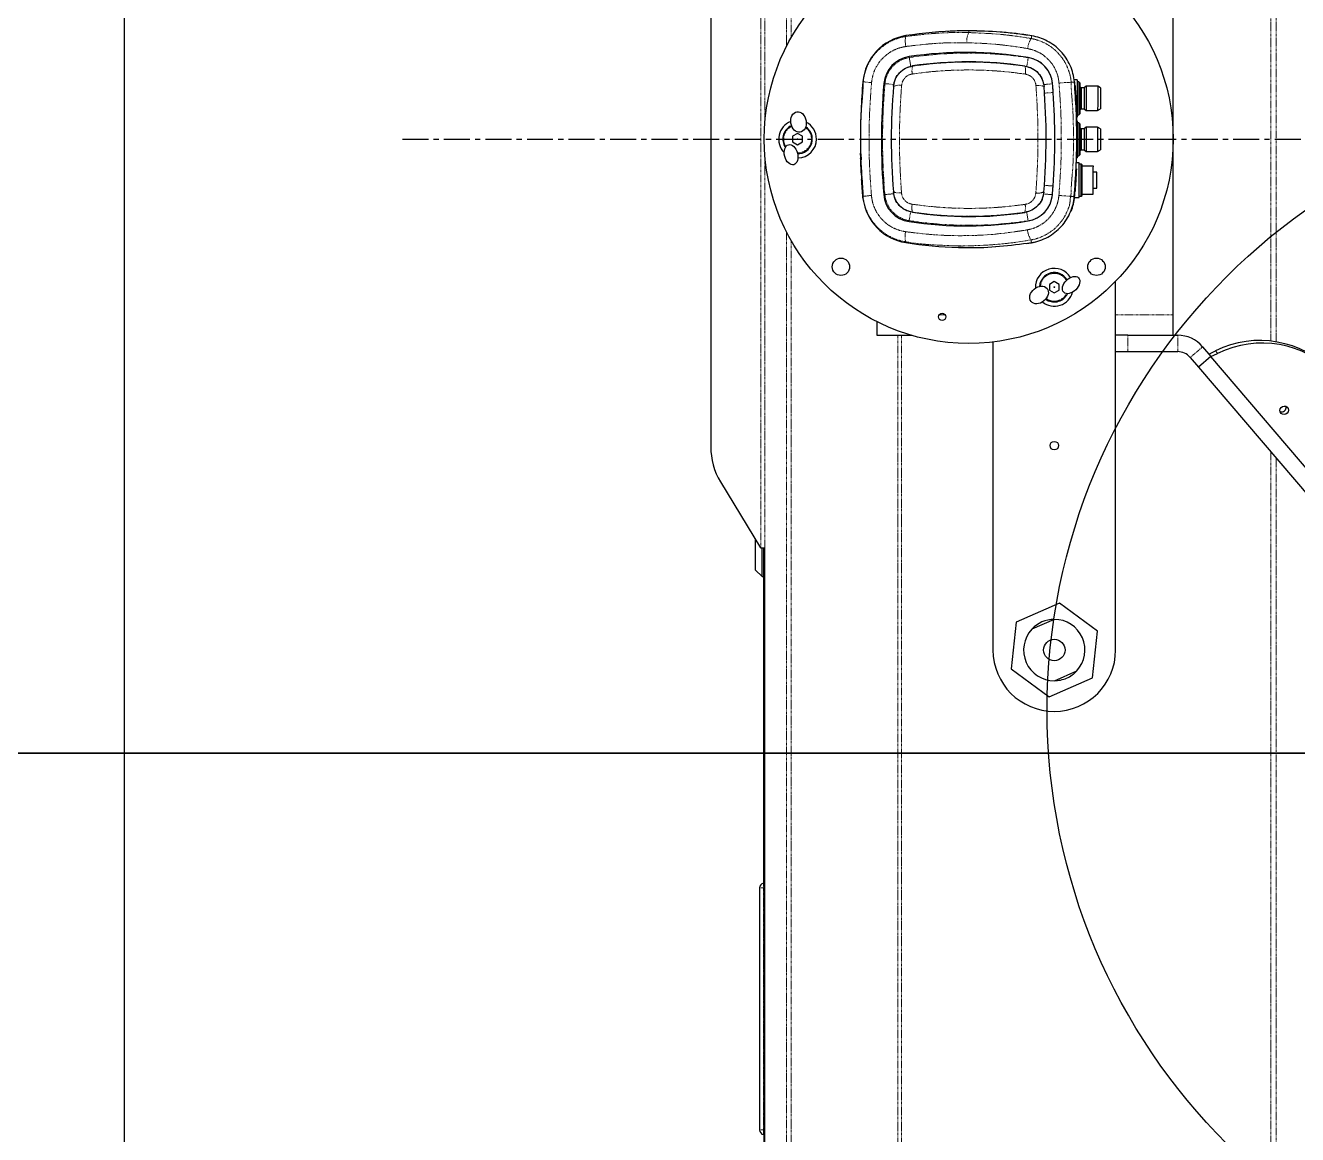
# Model space of a CAD drawing. Header units: millimetres. Extents: x -18594 to 273470, y -238787 to 48452.
# Drawn here: x 140708 to 141331, y -33658 to -33115 of the extents above; entities that cross this region are included whole.
import ezdxf

# ---------------------------------------------------------------- set-up
doc = ezdxf.new("R2010")
doc.units = ezdxf.units.MM
doc.linetypes.add('Xref AGV layout$0$CENTERX2', pattern=[20.32, 12.7, -2.54, 2.54, -2.54])
doc.linetypes.add('Xref AGV layout$0$PHANTOM', pattern=[2.5, 1.25, -0.25, 0.25, -0.25, 0.25, -0.25])
doc.layers.add('AM_BOR', color=4, linetype='Continuous', lineweight=25)
doc.layers.add('Xref AGV layout$0$AM_BOR', color=4, linetype='Continuous', lineweight=25)
for name, color, linetype, true_color in [('Xref AGV layout$0$Ndc8_Activity_HO Lane - CB', 1, 'Continuous', 0xff0000), ('Xref AGV layout$0$Ndc8_InFix_HOP', 1, 'Continuous', 0xff0000), ('Xref AGV layout$0$Ndc8_OutFix_HOP', 5, 'Continuous', 0x0000ff)]:
    doc.layers.add(name, color=color, linetype=linetype, true_color=true_color)

# ---------------------------------------------------------------- blocks, each defined once
blk = doc.blocks.new('Xref AGV layout$0$A$C45C31560')
at = {"layer": 'Xref AGV layout$0$AM_BOR'}
blk.add_lwpolyline([(3900, 0), (5100, 0), (5100, 1200), (3900, 1200)], close=True, dxfattribs=at)
blk = doc.blocks.new('Xref AGV layout$0$A$C343F789C')
at = {"color": 8, "linetype": 'Xref AGV layout$0$PHANTOM', "lineweight": 18}
for p, q in [((3451.83, 1302), (3451.83, 1786.38)), ((3454.32, 1299.08), (3454.32, 1786.38)), ((3635.03, 1241.88), (3635.03, 1786.38)), ((3636.82, 1241.88), (3636.82, 1786.38)), ((3689.05, 1195.4), (3689.05, 1786.38)), ((3691.28, 1191.25), (3691.28, 1786.38)), ((3702.17, 1630.68), (3702.51, 1630.68)), ((3702.51, 1512.28), (3702.51, 1630.68)), ((3702.51, 1630.68), (3704.47, 1630.68)), ((3702.17, 1512.28), (3702.51, 1512.28)), ((3702.51, 1512.28), (3704.47, 1512.28)), ((3701.96, 1345.88), (3701.96, 1152.35)), ((3703.91, 945.88), (3703.91, 1345.88)), ((3481.5, 1249.49), (3480.43, 1250.74)), ((3487.76, 1247.5), (3493.85, 1252.69)), ((3451.83, 1046.68), (3451.83, 1245.09)), ((3454.32, 1047.01), (3454.32, 1244.76)), ((3499.94, 1249.88), (3499.94, 1241.88)), ((3524.4, 1249.88), (3524.4, 1241.88)), ((3530.31, 1231.88), (3502.17, 1231.88)), ((3616.6, 1231.88), (3613.73, 1231.88)), ((3573.14, 1185.85), (3573.13, 1185.94)), ((3631.28, 1185.79), (3631.36, 1186.26)), ((3574.73, 1181.77), (3574.79, 1181.71)), ((3629.63, 1181.65), (3629.69, 1181.71)), ((3561.21, 1173.09), (3561.21, 1173.09)), ((3565.45, 1171.75), (3565.39, 1171.81)), ((3639, 1171.73), (3638.94, 1171.67)), ((3643.19, 1173), (3643.75, 1173.05)), ((3701.96, 1139.42), (3701.96, 945.88)), ((3565.34, 1120.12), (3565.4, 1120.18)), ((3638.88, 1120.1), (3638.94, 1120.04)), ((3561.15, 1118.85), (3561.15, 1118.85)), ((3643.13, 1118.76), (3643.69, 1118.71)), ((3574.71, 1110.2), (3574.65, 1110.14)), ((3629.61, 1110.08), (3629.55, 1110.14)), ((3573.05, 1106.06), (3573.04, 1105.98)), ((3631.19, 1106), (3631.27, 1105.53)), ((3689.05, 762.48), (3689.05, 1096.37)), ((3691.28, 762.35), (3691.28, 1100.51))]:
    blk.add_line(p, q, dxfattribs=at)
at = {"color": 7, "linetype": 'Continuous', "lineweight": 25}
for p, q in [((3702.17, 1786.38), (3702.17, 1345.88)), ((3701.96, 1784.38), (3701.96, 1345.88)), ((3489.76, 1257.49), (3104.73, 1709.27)), ((3098.64, 1704.08), (3483.67, 1252.3)), ((3704.47, 1512.28), (3704.47, 1630.68)), ((3702.47, 1345.88), (3702.47, 1510.01)), ((3562.85, 1418.84), (3541.7, 1409.56)), ((3581.46, 1405.16), (3562.85, 1418.84)), ((3541.7, 1409.56), (3539.16, 1386.61)), ((3560.28, 1410.88), (3549.3, 1406.07)), ((3578.92, 1382.21), (3581.46, 1405.16)), ((3530.31, 1395.88), (3530.31, 1215.43)), ((3590.31, 1245.18), (3590.31, 1395.88)), ((3539.16, 1386.61), (3557.77, 1372.93)), ((3557.77, 1372.93), (3578.92, 1382.21)), ((3560.34, 1380.88), (3571.32, 1385.7)), ((3703.17, 1359.88), (3702.47, 1359.88)), ((3706.47, 1356.88), (3703.17, 1359.88)), ((3703.17, 1359.88), (3703.17, 1347.38)), ((3706.47, 1356.88), (3706.47, 1347.06)), ((3703.91, 1345.88), (3701.96, 1345.88)), ((3703.17, 1347.38), (3703.17, 1345.88)), ((3703.91, 1345.88), (3704.02, 1345.88)), ((3723.6, 1313.63), (3704.02, 1345.88)), ((3706.47, 1347.06), (3706.47, 1341.84)), ((3728.31, 995.34), (3728.31, 1296.42)), ((3483.67, 1252.3), (3489.76, 1257.49)), ((3493.85, 1252.69), (3489.76, 1257.49)), ((3483.67, 1252.3), (3480.43, 1250.74)), ((3484.74, 1251.05), (3481.5, 1249.49)), ((3487.76, 1247.5), (3483.67, 1252.3)), ((3524.4, 1249.88), (3499.94, 1249.88)), ((3530.31, 1249.88), (3524.4, 1249.88)), ((3524.4, 1241.88), (3499.94, 1241.88)), ((3502.17, 1241.88), (3502.17, 1231.88)), ((3524.4, 1241.88), (3530.31, 1241.88)), ((3647.16, 1241.88), (3630.17, 1241.88)), ((3647.16, 1235.19), (3647.16, 1241.88)), ((3502.17, 1231.88), (3502.17, 1059.88)), ((3560.31, 1221.15), (3557.91, 1219.77)), ((3557.91, 1219.77), (3557.91, 1217)), ((3562.71, 1219.77), (3560.31, 1221.15)), ((3562.71, 1217), (3562.71, 1219.77)), ((3564.51, 1224.23), (3563.91, 1224.62)), ((3557.91, 1217), (3560.31, 1215.61)), ((3560.31, 1215.61), (3562.71, 1217)), ((3571.48, 1196.58), (3569.22, 1196.12)), ((3573.88, 1196.94), (3571.48, 1196.58)), ((3541.23, 1169.96), (3539.53, 1169.96)), ((3546.71, 1172.77), (3541.23, 1172.78)), ((3547.25, 1173.89), (3546.71, 1173.52)), ((3548.16, 1173.89), (3547.25, 1173.89)), ((3550.43, 1174.47), (3548.16, 1174.47)), ((3653.92, 1172.02), (3653.88, 1172.52)), ((3654.38, 1165.56), (3654.33, 1166.26)), ((3654.46, 1165.65), (3654.59, 1165.65)), ((3654.59, 1165.75), (3654.57, 1166.15)), ((3539.52, 1162.03), (3541.22, 1162.03)), ((3541.21, 1159.21), (3546.69, 1159.2)), ((3546.69, 1158.46), (3547.23, 1158.08)), ((3547.23, 1158.08), (3548.14, 1158.08)), ((3548.14, 1157.5), (3549.38, 1157.5)), ((3654.57, 1161.75), (3654.55, 1162.25)), ((3654.77, 1162.35), (3654.63, 1162.35)), ((3539.12, 1151.96), (3537.67, 1151.12)), ((3544.76, 1151.95), (3539.12, 1151.96)), ((3545.76, 1151.11), (3544.76, 1151.95)), ((3547.23, 1151.11), (3545.76, 1151.11)), ((3547.83, 1151.81), (3547.23, 1151.11)), ((3548.27, 1154.07), (3547.83, 1153.56)), ((3549.12, 1154.07), (3548.27, 1154.07)), ((3549.3, 1155.09), (3549.12, 1155.09)), ((3654.89, 1153.02), (3654.78, 1155.99)), ((3655.04, 1155.48), (3655.03, 1155.88)), ((3685.88, 1148.65), (3683.48, 1147.27)), ((3683.48, 1147.27), (3683.48, 1144.5)), ((3688.28, 1147.27), (3685.88, 1148.65)), ((3688.28, 1144.5), (3688.28, 1147.27)), ((3537.66, 1140.88), (3539.11, 1140.03)), ((3539.11, 1140.03), (3544.75, 1140.03)), ((3544.75, 1140.03), (3545.75, 1140.87)), ((3545.75, 1140.87), (3547.22, 1140.87)), ((3547.22, 1140.87), (3547.81, 1140.16)), ((3683.48, 1144.5), (3685.88, 1143.11)), ((3685.88, 1143.11), (3688.28, 1144.5)), ((3688.85, 1139.32), (3689.48, 1139.65)), ((3547.81, 1138.42), (3548.25, 1137.9)), ((3548.24, 1134.07), (3547.81, 1133.56)), ((3549.1, 1134.07), (3548.24, 1134.07)), ((3548.25, 1137.9), (3549.11, 1137.9)), ((3549.1, 1136.88), (3549.28, 1136.88)), ((3549.34, 1135.09), (3549.1, 1135.09)), ((3539.1, 1131.96), (3537.65, 1131.12)), ((3544.74, 1131.95), (3539.1, 1131.96)), ((3545.74, 1131.11), (3544.74, 1131.95)), ((3547.21, 1131.11), (3545.74, 1131.11)), ((3547.81, 1131.81), (3547.21, 1131.11)), ((3537.64, 1120.88), (3539.08, 1120.03)), ((3539.08, 1120.03), (3544.72, 1120.03)), ((3544.72, 1120.03), (3545.72, 1120.87)), ((3545.72, 1120.87), (3547.2, 1120.87)), ((3547.2, 1120.87), (3547.79, 1120.16)), ((3547.79, 1118.42), (3548.23, 1117.9)), ((3548.23, 1117.9), (3549.08, 1117.9)), ((3549.08, 1116.88), (3550.44, 1116.88)), ((3602.11, 1092.93), (3607.04, 1093.02))]:
    blk.add_line(p, q, dxfattribs=at)
at = {"color": 5, "linetype": 'Xref AGV layout$0$CENTERX2'}
blk.add_line((3879.17, 1145.93), (0, 1145.93), dxfattribs=at)
at = {"color": 7, "linetype": 'Continuous', "lineweight": 25, "flags": 128}
for points in [[(3447.91, 1276.5), (3447.12, 1276.64), (3446.44, 1277.08), (3445.99, 1277.74), (3445.83, 1278.53), (3445.99, 1279.33), (3446.44, 1280.01), (3447.12, 1280.48), (3447.91, 1280.65), (3448.71, 1280.51), (3449.38, 1280.08), (3449.84, 1279.41), (3449.99, 1278.62), (3449.84, 1277.83), (3449.38, 1277.14), (3448.71, 1276.68), (3447.91, 1276.5)], [(3607.15, 1198.86), (3602.67, 1198.93), (3598.47, 1198.9)], [(3539.53, 1169.96), (3539.53, 1169.78), (3539.52, 1169.27), (3539.52, 1168.47), (3539.52, 1167.44), (3539.52, 1166.29), (3539.52, 1165.11), (3539.52, 1164.01), (3539.52, 1163.09), (3539.52, 1162.42), (3539.52, 1162.08), (3539.52, 1162.03)], [(3541.23, 1172.78), (3541.23, 1172.59), (3541.23, 1172.06), (3541.23, 1171.19), (3541.23, 1170.04), (3541.23, 1168.68), (3541.22, 1167.17), (3541.22, 1165.6), (3541.22, 1164.05), (3541.22, 1162.6), (3541.22, 1161.34), (3541.22, 1160.32), (3541.22, 1159.62), (3541.21, 1159.25), (3541.21, 1159.21)], [(3546.71, 1173.52), (3546.71, 1173.34), (3546.71, 1172.82), (3546.71, 1171.98), (3546.71, 1170.86), (3546.7, 1169.51), (3546.7, 1168), (3546.7, 1166.39), (3546.7, 1164.77), (3546.7, 1163.2), (3546.7, 1161.76), (3546.69, 1160.52), (3546.69, 1159.53), (3546.69, 1158.85), (3546.69, 1158.5), (3546.69, 1158.46)], [(3547.25, 1173.89), (3547.25, 1173.71), (3547.25, 1173.16), (3547.25, 1172.28), (3547.24, 1171.1), (3547.24, 1169.69), (3547.24, 1168.1), (3547.24, 1166.41), (3547.24, 1164.71), (3547.24, 1163.06), (3547.23, 1161.55), (3547.23, 1160.25), (3547.23, 1159.21), (3547.23, 1158.5), (3547.23, 1158.13), (3547.23, 1158.08)], [(3548.16, 1174.47), (3548.16, 1174.29), (3548.16, 1173.74), (3548.16, 1172.85), (3548.16, 1171.66), (3548.16, 1170.23), (3548.15, 1168.61), (3548.15, 1166.87), (3548.15, 1165.1), (3548.15, 1163.36), (3548.15, 1161.74), (3548.15, 1160.31), (3548.14, 1159.12), (3548.14, 1158.23), (3548.14, 1157.68), (3548.14, 1157.5), (3548.14, 1157.5)], [(3537.66, 1140.88), (3537.66, 1141.07), (3537.66, 1141.62), (3537.66, 1142.5), (3537.67, 1143.64), (3537.67, 1144.96), (3537.67, 1146.35), (3537.67, 1147.71), (3537.67, 1148.95), (3537.67, 1149.97), (3537.67, 1150.69), (3537.67, 1151.07), (3537.67, 1151.12)], [(3539.11, 1140.03), (3539.11, 1140.22), (3539.11, 1140.77), (3539.11, 1141.65), (3539.11, 1142.8), (3539.11, 1144.15), (3539.11, 1145.62), (3539.11, 1147.11), (3539.11, 1148.53), (3539.12, 1149.8), (3539.12, 1150.82), (3539.12, 1151.54), (3539.12, 1151.91), (3539.12, 1151.96)], [(3544.75, 1140.03), (3544.75, 1140.21), (3544.75, 1140.76), (3544.75, 1141.64), (3544.75, 1142.79), (3544.75, 1144.15), (3544.75, 1145.61), (3544.75, 1147.11), (3544.76, 1148.53), (3544.76, 1149.79), (3544.76, 1150.81), (3544.76, 1151.53), (3544.76, 1151.91), (3544.76, 1151.95)], [(3545.75, 1140.87), (3545.75, 1141.06), (3545.75, 1141.61), (3545.75, 1142.49), (3545.75, 1143.63), (3545.75, 1144.95), (3545.75, 1146.34), (3545.75, 1147.7), (3545.76, 1148.94), (3545.76, 1149.96), (3545.76, 1150.68), (3545.76, 1151.06), (3545.76, 1151.11)], [(3547.22, 1140.87), (3547.22, 1141.06), (3547.22, 1141.61), (3547.22, 1142.49), (3547.22, 1143.63), (3547.22, 1144.94), (3547.23, 1146.34), (3547.23, 1147.7), (3547.23, 1148.94), (3547.23, 1149.96), (3547.23, 1150.68), (3547.23, 1151.06), (3547.23, 1151.11)], [(3547.81, 1138.42), (3547.81, 1138.59), (3547.81, 1139.12), (3547.81, 1139.96), (3547.82, 1141.09), (3547.82, 1142.44), (3547.82, 1143.96), (3547.82, 1145.58), (3547.82, 1147.21), (3547.82, 1148.79), (3547.83, 1150.23), (3547.83, 1151.48), (3547.83, 1152.47), (3547.83, 1153.16), (3547.83, 1153.51), (3547.83, 1153.56)], [(3548.25, 1137.9), (3548.25, 1138.08), (3548.25, 1138.6), (3548.25, 1139.44), (3548.25, 1140.58), (3548.25, 1141.94), (3548.25, 1143.49), (3548.26, 1145.14), (3548.26, 1146.83), (3548.26, 1148.48), (3548.26, 1150.03), (3548.26, 1151.4), (3548.26, 1152.53), (3548.26, 1153.37), (3548.27, 1153.89), (3548.27, 1154.07)], [(3549.1, 1136.88), (3549.1, 1137.07), (3549.11, 1137.62), (3549.11, 1138.51), (3549.11, 1139.71), (3549.11, 1141.17), (3549.11, 1142.82), (3549.11, 1144.61), (3549.11, 1146.45), (3549.12, 1148.27), (3549.12, 1149.99), (3549.12, 1151.56), (3549.12, 1152.89), (3549.12, 1153.94), (3549.12, 1154.67), (3549.12, 1155.04), (3549.12, 1155.09)], [(3547.79, 1118.42), (3547.79, 1118.59), (3547.79, 1119.12), (3547.79, 1119.96), (3547.79, 1121.09), (3547.8, 1122.44), (3547.8, 1123.96), (3547.8, 1125.58), (3547.8, 1127.21), (3547.8, 1128.79), (3547.8, 1130.23), (3547.81, 1131.48), (3547.81, 1132.47), (3547.81, 1133.16), (3547.81, 1133.51), (3547.81, 1133.56)], [(3548.23, 1117.9), (3548.23, 1118.08), (3548.23, 1118.6), (3548.23, 1119.44), (3548.23, 1120.58), (3548.23, 1121.94), (3548.23, 1123.49), (3548.23, 1125.14), (3548.24, 1126.83), (3548.24, 1128.48), (3548.24, 1130.03), (3548.24, 1131.4), (3548.24, 1132.53), (3548.24, 1133.37), (3548.24, 1133.89), (3548.24, 1134.07)], [(3549.08, 1116.88), (3549.08, 1117.07), (3549.08, 1117.62), (3549.08, 1118.51), (3549.09, 1119.71), (3549.09, 1121.17), (3549.09, 1122.82), (3549.09, 1124.61), (3549.09, 1126.45), (3549.1, 1128.27), (3549.1, 1129.99), (3549.1, 1131.56), (3549.1, 1132.89), (3549.1, 1133.94), (3549.1, 1134.67), (3549.1, 1135.04), (3549.1, 1135.09)], [(3537.64, 1120.88), (3537.64, 1121.07), (3537.64, 1121.62), (3537.64, 1122.5), (3537.64, 1123.64), (3537.65, 1124.96), (3537.65, 1126.35), (3537.65, 1127.71), (3537.65, 1128.95), (3537.65, 1129.97), (3537.65, 1130.69), (3537.65, 1131.07), (3537.65, 1131.12)], [(3539.08, 1120.03), (3539.08, 1120.22), (3539.08, 1120.77), (3539.09, 1121.65), (3539.09, 1122.8), (3539.09, 1124.15), (3539.09, 1125.62), (3539.09, 1127.11), (3539.09, 1128.53), (3539.09, 1129.8), (3539.1, 1130.82), (3539.1, 1131.54), (3539.1, 1131.91), (3539.1, 1131.96)], [(3544.72, 1120.03), (3544.72, 1120.21), (3544.73, 1120.76), (3544.73, 1121.64), (3544.73, 1122.79), (3544.73, 1124.15), (3544.73, 1125.61), (3544.73, 1127.11), (3544.73, 1128.53), (3544.74, 1129.79), (3544.74, 1130.81), (3544.74, 1131.53), (3544.74, 1131.91), (3544.74, 1131.95)], [(3545.72, 1120.87), (3545.73, 1121.06), (3545.73, 1121.61), (3545.73, 1122.49), (3545.73, 1123.63), (3545.73, 1124.95), (3545.73, 1126.34), (3545.73, 1127.7), (3545.73, 1128.94), (3545.73, 1129.96), (3545.74, 1130.68), (3545.74, 1131.06), (3545.74, 1131.11)], [(3547.2, 1120.87), (3547.2, 1121.06), (3547.2, 1121.61), (3547.2, 1122.49), (3547.2, 1123.63), (3547.2, 1124.94), (3547.2, 1126.34), (3547.2, 1127.7), (3547.21, 1128.94), (3547.21, 1129.96), (3547.21, 1130.68), (3547.21, 1131.06), (3547.21, 1131.11)]]:
    blk.add_lwpolyline(points, dxfattribs=at)
at = {"color": 8, "linetype": 'Xref AGV layout$0$PHANTOM', "lineweight": 18, "flags": 128}
for points in [[(3632.9, 1196.13), (3633.05, 1195.97), (3633.17, 1195.64), (3633.26, 1195.16), (3633.3, 1194.54), (3633.31, 1193.81), (3633.27, 1192.99), (3633.19, 1192.11), (3633.08, 1191.2)], [(3573.14, 1185.85), (3573.16, 1185.73), (3573.21, 1185.43), (3573.28, 1184.96), (3573.37, 1184.35), (3573.49, 1183.61), (3573.62, 1182.77), (3573.76, 1181.86), (3573.82, 1181.49)], [(3631.28, 1185.79), (3631.26, 1185.67), (3631.22, 1185.37), (3631.14, 1184.9), (3631.05, 1184.28), (3630.93, 1183.54), (3630.8, 1182.7), (3630.66, 1181.8), (3630.6, 1181.42)], [(3561.21, 1173.09), (3561.33, 1173.08), (3561.64, 1173.06), (3562.11, 1173.02), (3562.73, 1172.96), (3563.47, 1172.9), (3564.32, 1172.82), (3565.24, 1172.75), (3565.62, 1172.71)], [(3638.79, 1172.63), (3639.16, 1172.66), (3640.07, 1172.74), (3640.92, 1172.81), (3641.67, 1172.88), (3642.29, 1172.93), (3642.76, 1172.97), (3643.06, 1172.99), (3643.19, 1173)], [(3560.87, 1168.84), (3561, 1168.83), (3561.3, 1168.81), (3561.77, 1168.78), (3562.39, 1168.73), (3563.14, 1168.68), (3563.99, 1168.62), (3564.9, 1168.55), (3565.14, 1168.53)], [(3560.82, 1123.1), (3560.95, 1123.11), (3561.25, 1123.13), (3561.72, 1123.16), (3562.34, 1123.21), (3563.09, 1123.26), (3563.94, 1123.32), (3564.85, 1123.38), (3565.09, 1123.4)], [(3565.55, 1119.22), (3565.18, 1119.19), (3564.26, 1119.11), (3563.42, 1119.04), (3562.67, 1118.98), (3562.05, 1118.92), (3561.58, 1118.88), (3561.27, 1118.86), (3561.15, 1118.85)], [(3638.73, 1119.14), (3639.1, 1119.11), (3640.01, 1119.03), (3640.86, 1118.95), (3641.61, 1118.89), (3642.23, 1118.84), (3642.7, 1118.8), (3643, 1118.77), (3643.13, 1118.76)], [(3573.74, 1110.43), (3573.68, 1110.06), (3573.54, 1109.15), (3573.41, 1108.31), (3573.29, 1107.57), (3573.19, 1106.95), (3573.12, 1106.49), (3573.07, 1106.19), (3573.05, 1106.06)], [(3630.52, 1110.36), (3630.58, 1109.99), (3630.72, 1109.09), (3630.85, 1108.25), (3630.96, 1107.5), (3631.06, 1106.89), (3631.13, 1106.42), (3631.18, 1106.12), (3631.19, 1106)], [(3632.98, 1100.59), (3633.09, 1099.67), (3633.17, 1098.79), (3633.2, 1097.97), (3633.19, 1097.24), (3633.15, 1096.63), (3633.06, 1096.15), (3632.94, 1095.82), (3632.79, 1095.66)]]:
    blk.add_lwpolyline(points, dxfattribs=at)
at = {"color": 7, "linetype": 'Continuous', "lineweight": 25}
for centre, radius in [((3560.31, 1395.88), 5.25), ((3560.31, 1295.88), 2.1), ((3602.17, 1145.88), 100), ((3615.17, 1232.88), 1.75), ((3560.31, 1218.38), 0.2), ((3539.67, 1208.38), 4.25), ((3664.67, 1208.38), 4.25), ((3685.88, 1145.88), 0.2)]:
    blk.add_circle(centre, radius, dxfattribs=at)
for centre, radius, start, end in [((3702.47, 1632.66), 0.3, 81.37307, 180), ((3702.17, 1630.68), 2.3, 0, 81.37307), ((3702.17, 1512.28), 2.3, 278.62693, 0), ((3702.47, 1510.31), 0.3, 180, 278.62693), ((3560.31, 1395.88), 30, 0, 180), ((3560.31, 1395.88), 15, 113.68476, 137.24123), ((3560.31, 1395.88), 15, 90.1283, 113.68476), ((3560.31, 1395.88), 15, 317.24123, 90.1283), ((3560.31, 1395.88), 15, 137.24123, 270.1283), ((3560.31, 1395.88), 15, 270.1283, 317.24123), ((3695.07, 1296.58), 33.24, 359.72812, 30.85977), ((3449.02, 1277.28), 2.11, 64.96163, 195.91631), ((3458.72, 1294.84), 49.15, 223.76933, 296.21906), ((3459.78, 1293.58), 49.15, 223.76933, 296.21906), ((3499.94, 1257.88), 8, 220.43924, 270), ((3499.94, 1257.88), 16, 220.43924, 270), ((3560.31, 1218.38), 9.25, 51.23, 165.02411), ((3560.31, 1218.38), 7.2, 60, 154.07072), ((3560.31, 1218.38), 9.25, 211.13294, 2.63595), ((3560.31, 1218.38), 7.2, 210.28676, 356.53796), ((3602.01, 998.93), 200, 81.0963, 88.52746), ((3629.09, 1171.82), 25, 7.39628, 81.08926), ((3602.01, 998.93), 184.87, 81.388, 98.48662), ((3575.3, 1171.88), 25, 158.06407, 175.06376), ((3879.17, 1145.62), 330, 175.06211, 175.48293), ((3879.17, 1145.62), 314.87, 175.22928, 184.64534), ((3325.17, 1146.23), 314.87, 355.22928, 4.64534), ((3769.16, 1177.16), 115.34, 182.25482, 185.70331), ((3325.17, 1146.23), 329.86, 2.19527, 3.98218), ((3325.17, 1146.23), 329.96, 2.79974, 3.3749), ((3325.17, 1146.23), 330, 1.6752, 2.71562), ((3325.17, 1146.23), 330, 359.93731, 1.17542), ((3685.88, 1145.88), 9.25, 91.13294, 180), ((3685.88, 1145.88), 7.2, 90, 236.53796), ((3685.88, 1145.88), 9.25, 291.23, 45.02411), ((3325.17, 1146.23), 330, 355.06201, 359.93731), ((3685.88, 1145.88), 9.25, 180, 242.63595), ((3685.88, 1145.88), 7.2, 300, 34.07072), ((3879.17, 1145.62), 330, 181.05474, 182.29428), ((3879.17, 1145.62), 330, 184.54413, 184.81255), ((3629.04, 1119.98), 25, 278.77919, 355.06186), ((3602.33, 1292.93), 184.87, 261.388, 278.48662), ((3602.33, 1292.93), 200, 261.09622, 269.93715), ((3602.33, 1292.93), 200, 271.35071, 278.77839), ((3602.33, 1292.93), 200, 269.93715, 271.35071)]:
    blk.add_arc(centre, radius, start, end, dxfattribs=at)
at = {"color": 8, "linetype": 'Xref AGV layout$0$PHANTOM', "lineweight": 18}
for centre, radius, start, end in [((3560.31, 1218.38), 6.8, 54.4717, 152.61328), ((3560.31, 1218.38), 6.8, 209.50017, 240), ((3560.31, 1218.38), 6.8, 240, 355.75987), ((3563.93, 1189.74), 9.49, 3.32074, 35.11872), ((3575.3, 1171.88), 14.14, 98.7784, 175.06209), ((3602.01, 998.93), 189.14, 81.09621, 98.7784), ((3629.09, 1171.82), 14.14, 4.81253, 81.09621), ((3581.14, 1179.47), 6.73, 160.54184, 194.06239), ((3623.27, 1179.42), 6.73, 345.81267, 19.33219), ((3546.22, 1051.37), 122.65, 84.4667, 87.22903), ((3879.17, 1145.62), 319.14, 175.06209, 175.82757), ((3568.14, 1165.74), 6.58, 79.47847, 114.06873), ((3636.24, 1165.67), 6.58, 65.80669, 100.39549), ((3325.17, 1146.23), 319.14, 355.06209, 4.81253), ((3645.21, 1236.51), 63.2, 274.12705, 277.79503), ((3685.88, 1145.88), 6.8, 120, 235.75987), ((3685.88, 1145.88), 6.8, 89.50017, 120), ((3685.88, 1145.88), 6.8, 294.4717, 32.61328), ((3879.17, 1145.62), 319.14, 184.04705, 184.81253), ((3568.09, 1126.18), 6.58, 245.80636, 280.3957), ((3636.2, 1126.11), 6.58, 259.47846, 294.06863), ((3546.43, 1240.6), 122.65, 272.64564, 275.40789), ((3575.24, 1120.04), 14.14, 184.81253, 261.09621), ((3581.06, 1112.43), 6.73, 165.81218, 199.33268), ((3623.2, 1112.38), 6.73, 340.54167, 14.06344), ((3629.04, 1119.98), 14.14, 278.7784, 355.06209), ((3645.02, 1055.25), 63.19, 82.07936, 85.74787), ((3563.84, 1102.2), 9.49, 324.75566, 356.55445), ((3602.33, 1292.93), 189.14, 261.09621, 278.7784), ((3594.44, 1097.81), 8.68, 332.1064, 6.08634)]:
    blk.add_arc(centre, radius, start, end, dxfattribs=at)
at = {"color": 7, "linetype": 'Continuous', "lineweight": 25}
for centre, major_axis, ratio in [((3567.76, 1222.16), (-3.9, -3.18), 0.748748), ((3552.1, 1217.3), (-3.6, -3.55), 0.637246), ((3689.05, 1153.53), (-1.28, 4.89), 0.637246), ((3685.43, 1137.54), (-0.8, 4.97), 0.748748)]:
    blk.add_ellipse(centre, major_axis=major_axis, ratio=ratio, dxfattribs=at)
for centre, major_axis, start_param, end_param in [((3603.29, 998.93), (189.43, -0.21), 1.423201, 1.731806), ((3575.4, 1171.88), (14.24, -0.02), 1.731806, 3.057079), ((3629.19, 1171.82), (14.61, -0.02), 0.085667, 1.423201), ((3881.35, 1145.62), (321.32, -0.35), 3.057079, 3.070349), ((3327.32, 1146.23), (317.56, -0.35), 6.197518, 6.368853), ((3881.35, 1145.62), (321.32, -0.35), 3.070349, 3.212836), ((3881.35, 1145.62), (321.32, -0.35), 3.212836, 3.226106), ((3575.34, 1120.03), (14.24, -0.02), 3.226106, 4.551379), ((3629.14, 1119.98), (14.61, -0.02), 4.859984, 6.197518), ((3603.61, 1292.92), (189.43, -0.21), 4.551379, 4.859984)]:
    blk.add_ellipse(centre, major_axis=major_axis, ratio=0.999977, start_param=start_param, end_param=end_param, dxfattribs=at)
at = {"color": 8, "linetype": 'Xref AGV layout$0$PHANTOM', "lineweight": 18}
for points, knots in [([(3702.51, 1630.68), (3702.51, 1630.98), (3702.51, 1631.58), (3702.51, 1632.33), (3702.51, 1632.85), (3702.51, 1632.92), (3702.51, 1632.96)], [0, 0, 0, 0, 0.250002, 0.500003, 0.750009, 1, 1, 1, 1]), ([(3702.51, 1510.01), (3702.51, 1510.04), (3702.51, 1510.11), (3702.51, 1510.64), (3702.51, 1511.39), (3702.51, 1511.98), (3702.51, 1512.28)], [0, 0, 0, 0, 0.2499897, 0.4999901, 0.7499906, 1, 1, 1, 1]), ([(3552.15, 1173.88), (3552.15, 1173.88), (3552.66, 1174.9), (3552.42, 1177.33), (3553.74, 1180.73), (3555.38, 1184.2), (3557.79, 1187.49), (3560.71, 1190.31), (3564.07, 1192.62), (3567.78, 1194.26), (3570.35, 1195.03), (3571.7, 1195.2), (3571.7, 1195.2)], [0, 0, 0, 0, 0.000002, 0.109366, 0.218732, 0.348352, 0.477978, 0.608715, 0.73946, 0.869726, 0.999998, 1, 1, 1, 1]), ([(3571.7, 1195.2), (3571.64, 1195.57), (3571.54, 1196.22), (3571.51, 1196.44), (3571.49, 1196.53)], [0, 0, 0, 0, 0.560514, 1, 1, 1, 1]), ([(3571.7, 1195.2), (3571.7, 1195.2), (3576.9, 1196.17), (3587.08, 1197.45), (3602.53, 1198.35), (3617.85, 1197.81), (3627.84, 1197.08), (3632.9, 1196.13), (3632.9, 1196.13)], [0, 0, 0, 0, 0.000001, 0.253871, 0.506154, 0.753077, 0.999999, 1, 1, 1, 1]), ([(3632.9, 1196.13), (3632.93, 1196.29), (3632.96, 1196.51), (3632.96, 1196.49), (3632.96, 1196.49)], [0, 0, 0, 0, 0.713159, 1, 1, 1, 1]), ([(3632.9, 1196.13), (3632.9, 1196.13), (3634.31, 1195.95), (3637.03, 1195.26), (3640.89, 1193.64), (3644.36, 1191.38), (3647.39, 1188.63), (3649.91, 1185.41), (3651.89, 1181.82), (3653.16, 1177.95), (3653.79, 1175.26), (3653.79, 1173.9), (3653.79, 1173.9)], [0, 0, 0, 0, 0.000002, 0.128824, 0.257642, 0.381998, 0.506348, 0.62966, 0.752966, 0.876484, 0.999998, 1, 1, 1, 1]), ([(3573.41, 1190.29), (3572.38, 1190.05), (3570.31, 1189.58), (3567.41, 1188.22), (3564.76, 1186.41), (3562.46, 1184.17), (3560.59, 1181.58), (3559.25, 1178.86), (3558.39, 1176.12), (3558.16, 1174.34), (3558.05, 1173.45)], [0, 0, 0, 0, 0.130826, 0.261646, 0.392539, 0.523424, 0.652789, 0.782145, 0.891074, 1, 1, 1, 1]), ([(3633.08, 1191.2), (3628.2, 1191.8), (3618.4, 1192.99), (3603.49, 1193.3), (3588.43, 1192.58), (3578.43, 1191.05), (3573.41, 1190.29)], [0, 0, 0, 0, 0.246186, 0.493847, 0.746129, 1, 1, 1, 1]), ([(3649.76, 1173.48), (3649.62, 1174.56), (3649.33, 1176.72), (3648.23, 1179.8), (3646.66, 1182.67), (3644.65, 1185.23), (3642.23, 1187.43), (3639.45, 1189.21), (3636.38, 1190.55), (3634.18, 1190.98), (3633.08, 1191.2)], [0, 0, 0, 0, 0.123263, 0.24653, 0.36974, 0.492958, 0.617409, 0.741867, 0.870931, 1, 1, 1, 1]), ([(3574.79, 1181.71), (3578.34, 1182.16), (3585.44, 1183.06), (3596.35, 1183.67), (3607.39, 1183.68), (3618.57, 1183.08), (3625.92, 1182.13), (3629.63, 1181.65)], [0, 0, 0, 0, 0.196069, 0.392136, 0.593752, 0.795369, 1, 1, 1, 1]), ([(3565.45, 1171.75), (3565.66, 1172.94), (3566.09, 1175.32), (3568.14, 1178.39), (3570.57, 1180.3), (3572.86, 1181.33), (3574.15, 1181.58), (3574.79, 1181.71)], [0, 0, 0, 0, 0.2445273, 0.4909657, 0.7325686, 0.86628, 1, 1, 1, 1]), ([(3574.6, 1177.83), (3573.88, 1177.65), (3572.51, 1177.31), (3570.85, 1175.96), (3569.69, 1174.23), (3569.45, 1172.88), (3569.34, 1172.21)], [0, 0, 0, 0, 0.267361, 0.508345, 0.754293, 1, 1, 1, 1]), ([(3629.8, 1177.77), (3626.07, 1178.25), (3618.77, 1179.19), (3607.73, 1179.8), (3596.72, 1179.82), (3585.63, 1179.23), (3578.28, 1178.3), (3574.6, 1177.83)], [0, 0, 0, 0, 0.204674, 0.400646, 0.596617, 0.798307, 1, 1, 1, 1]), ([(3629.63, 1181.65), (3630.8, 1181.36), (3633.14, 1180.79), (3636.06, 1178.54), (3638.11, 1175.57), (3638.81, 1173.12), (3638.93, 1171.81), (3638.94, 1171.67)], [0, 0, 0, 0, 0.244217, 0.49023, 0.731612, 0.971274, 1, 1, 1, 1]), ([(3635.06, 1172.14), (3635.05, 1172.22), (3634.98, 1172.96), (3634.59, 1174.34), (3633.44, 1176.02), (3631.78, 1177.29), (3630.46, 1177.61), (3629.8, 1177.77)], [0, 0, 0, 0, 0.0289544, 0.2692875, 0.5098526, 0.7550396, 1, 1, 1, 1]), ([(3552.15, 1173.88), (3551.73, 1173.91), (3550.97, 1173.98), (3550.67, 1174), (3550.53, 1174.02)], [0, 0, 0, 0, 0.56066, 1, 1, 1, 1]), ([(3552.09, 1118.09), (3552.09, 1118.09), (3552.09, 1122.5), (3551, 1131.31), (3550.96, 1145.04), (3550.92, 1159.25), (3552.15, 1168.99), (3552.15, 1173.88), (3552.15, 1173.88)], [0, 0, 0, 0, 0.000001, 0.23737, 0.474739, 0.737369, 0.999999, 1, 1, 1, 1]), ([(3558.05, 1173.45), (3557.7, 1168.64), (3557.01, 1159.04), (3556.79, 1145.05), (3557.06, 1131.53), (3557.68, 1122.85), (3557.99, 1118.5)], [0, 0, 0, 0, 0.26263, 0.525261, 0.762439, 1, 1, 1, 1]), ([(3565.4, 1120.18), (3565.12, 1124.39), (3564.58, 1132.79), (3564.37, 1145.69), (3564.59, 1158.73), (3565.16, 1167.41), (3565.45, 1171.75)], [0, 0, 0, 0, 0.246032, 0.492064, 0.746031, 1, 1, 1, 1]), ([(3569.34, 1172.21), (3569.05, 1167.94), (3568.48, 1159.38), (3568.23, 1146.25), (3568.43, 1132.97), (3569, 1124.13), (3569.28, 1119.71)], [0, 0, 0, 0, 0.24593, 0.491858, 0.745928, 1, 1, 1, 1]), ([(3635, 1119.64), (3635.28, 1123.92), (3635.86, 1132.47), (3636.1, 1145.6), (3635.91, 1158.88), (3635.34, 1167.72), (3635.06, 1172.14)], [0, 0, 0, 0, 0.24593, 0.491858, 0.745928, 1, 1, 1, 1]), ([(3638.94, 1171.67), (3639.21, 1167.47), (3639.76, 1159.06), (3639.97, 1146.16), (3639.75, 1133.12), (3639.17, 1124.44), (3638.88, 1120.1)], [0, 0, 0, 0, 0.246032, 0.492064, 0.746031, 1, 1, 1, 1]), ([(3649.7, 1118.27), (3650.06, 1123.08), (3650.77, 1132.68), (3651, 1146.71), (3650.73, 1160.32), (3650.08, 1169.09), (3649.76, 1173.48)], [0, 0, 0, 0, 0.2613933, 0.5227865, 0.7611856, 1, 1, 1, 1]), ([(3653.79, 1173.9), (3653.79, 1173.9), (3653.79, 1169.43), (3654.92, 1160.55), (3654.96, 1146.72), (3654.99, 1132.47), (3653.72, 1122.73), (3653.72, 1117.84), (3653.72, 1117.84)], [0, 0, 0, 0, 0.000001, 0.238607, 0.477213, 0.738607, 0.999999, 1, 1, 1, 1]), ([(3653.79, 1173.9), (3653.82, 1173.9), (3653.88, 1173.9), (3653.92, 1173.91), (3653.93, 1173.91)], [0, 0, 0, 0, 0.560052, 1, 1, 1, 1]), ([(3574.71, 1110.2), (3573.54, 1110.49), (3571.19, 1111.07), (3568.28, 1113.32), (3566.23, 1116.29), (3565.53, 1118.74), (3565.41, 1120.04), (3565.4, 1120.18)], [0, 0, 0, 0, 0.244218, 0.490231, 0.731613, 0.971274, 1, 1, 1, 1]), ([(3638.88, 1120.1), (3638.67, 1118.91), (3638.25, 1116.53), (3636.2, 1113.46), (3633.77, 1111.55), (3631.48, 1110.53), (3630.19, 1110.27), (3629.55, 1110.14)], [0, 0, 0, 0, 0.2445281, 0.4909668, 0.7325683, 0.8662798, 1, 1, 1, 1]), ([(3552.09, 1118.09), (3551.67, 1118.05), (3550.91, 1117.99), (3550.6, 1117.96), (3550.47, 1117.95)], [0, 0, 0, 0, 0.56066, 1, 1, 1, 1]), ([(3571.59, 1096.72), (3571.59, 1096.72), (3570.35, 1096.88), (3567.98, 1097.58), (3564.47, 1099.05), (3561.21, 1101.17), (3558.27, 1103.82), (3555.84, 1106.93), (3553.92, 1110.4), (3552.69, 1114.16), (3552.09, 1116.77), (3552.09, 1118.09), (3552.09, 1118.09)], [0, 0, 0, 0, 0.000002, 0.12006, 0.240114, 0.367214, 0.494309, 0.620568, 0.74682, 0.873411, 0.999998, 1, 1, 1, 1]), ([(3557.99, 1118.5), (3558.12, 1117.47), (3558.39, 1115.41), (3559.44, 1112.46), (3560.92, 1109.72), (3562.84, 1107.26), (3565.14, 1105.16), (3567.71, 1103.5), (3570.45, 1102.28), (3572.36, 1101.85), (3573.31, 1101.63)], [0, 0, 0, 0, 0.126094, 0.252193, 0.378232, 0.504281, 0.631557, 0.758843, 0.879419, 1, 1, 1, 1]), ([(3569.28, 1119.71), (3569.29, 1119.63), (3569.35, 1118.9), (3569.74, 1117.51), (3570.9, 1115.83), (3572.55, 1114.56), (3573.87, 1114.24), (3574.54, 1114.08)], [0, 0, 0, 0, 0.028955, 0.269288, 0.509853, 0.75504, 1, 1, 1, 1]), ([(3574.54, 1114.08), (3578.26, 1113.6), (3585.56, 1112.66), (3596.6, 1112.05), (3607.61, 1112.04), (3618.71, 1112.63), (3626.06, 1113.55), (3629.73, 1114.02)], [0, 0, 0, 0, 0.204674, 0.400646, 0.596617, 0.798307, 1, 1, 1, 1]), ([(3629.73, 1114.02), (3630.45, 1114.2), (3631.83, 1114.54), (3633.49, 1115.9), (3634.65, 1117.62), (3634.88, 1118.97), (3635, 1119.64)], [0, 0, 0, 0, 0.267364, 0.508345, 0.754294, 1, 1, 1, 1]), ([(3653.72, 1117.84), (3653.72, 1117.84), (3653.72, 1116.55), (3653.13, 1113.99), (3651.93, 1110.2), (3649.98, 1106.58), (3647.42, 1103.25), (3644.31, 1100.41), (3640.77, 1098.12), (3636.89, 1096.51), (3634.19, 1095.83), (3632.79, 1095.66), (3632.79, 1095.66)], [0, 0, 0, 0, 0.000002, 0.117458, 0.234917, 0.36165, 0.488389, 0.61639, 0.744395, 0.872195, 0.999998, 1, 1, 1, 1]), ([(3632.98, 1100.59), (3634.08, 1100.8), (3636.26, 1101.22), (3639.35, 1102.55), (3642.18, 1104.36), (3644.66, 1106.62), (3646.71, 1109.28), (3648.25, 1112.17), (3649.29, 1115.19), (3649.56, 1117.25), (3649.7, 1118.27)], [0, 0, 0, 0, 0.12805, 0.256092, 0.384204, 0.512305, 0.638941, 0.765568, 0.882786, 1, 1, 1, 1]), ([(3653.72, 1117.84), (3653.85, 1117.83), (3653.98, 1117.82), (3653.94, 1117.82), (3653.93, 1117.83)], [0, 0, 0, 0, 0.92995, 1, 1, 1, 1]), ([(3629.55, 1110.14), (3626, 1109.69), (3618.9, 1108.79), (3607.99, 1108.18), (3596.95, 1108.17), (3585.77, 1108.78), (3578.41, 1109.72), (3574.71, 1110.2)], [0, 0, 0, 0, 0.196069, 0.392136, 0.593752, 0.795369, 1, 1, 1, 1]), ([(3573.31, 1101.63), (3575.89, 1101.2), (3581.05, 1100.35), (3590.97, 1099.2), (3598.33, 1098.91), (3603.07, 1098.73)], [0, 0, 0, 0, 0.262041, 0.52408, 1, 1, 1, 1]), ([(3571.59, 1096.72), (3571.53, 1096.35), (3571.43, 1095.7), (3571.4, 1095.48), (3571.38, 1095.39)], [0, 0, 0, 0, 0.560514, 1, 1, 1, 1]), ([(3602.11, 1093.75), (3602.11, 1093.75), (3597.16, 1094.06), (3589.73, 1094.19), (3579.51, 1095.44), (3574.27, 1096.22), (3571.59, 1096.72), (3571.59, 1096.72)], [0, 0, 0, 0, 0.000002, 0.475921, 0.737961, 0.999998, 1, 1, 1, 1]), ([(3632.79, 1095.66), (3632.79, 1095.66), (3627.85, 1095.04), (3620.44, 1094.17), (3610.13, 1093.7), (3604.84, 1093.75), (3602.11, 1093.75), (3602.11, 1093.75)], [0, 0, 0, 0, 0.000002, 0.477262, 0.738631, 0.999998, 1, 1, 1, 1]), ([(3603.07, 1098.73), (3605.68, 1098.71), (3610.91, 1098.69), (3620.91, 1099.13), (3628.24, 1100.01), (3632.98, 1100.59)], [0, 0, 0, 0, 0.26137, 0.522737, 1, 1, 1, 1]), ([(3632.79, 1095.66), (3632.82, 1095.5), (3632.85, 1095.27), (3632.85, 1095.29), (3632.85, 1095.3)], [0, 0, 0, 0, 0.713159, 1, 1, 1, 1]), ([(3602.11, 1093.75), (3602.11, 1093.49), (3602.11, 1093.04), (3602.11, 1092.96), (3602.11, 1092.93)], [0, 0, 0, 0, 0.560255, 1, 1, 1, 1])]:
    blk.add_open_spline(points, degree=3, knots=knots, dxfattribs=at)
at = {"color": 7, "linetype": 'Continuous', "lineweight": 25}
for points, knots in [([(3571.49, 1196.53), (3570.11, 1196.24), (3567.35, 1195.66), (3563.46, 1193.93), (3559.91, 1191.6), (3556.8, 1188.7), (3554.23, 1185.32), (3552.32, 1181.66), (3551.04, 1177.86), (3550.7, 1175.3), (3550.53, 1174.02)], [0, 0, 0, 0, 0.128122, 0.25624, 0.384395, 0.512544, 0.639943, 0.767338, 0.88367, 1, 1, 1, 1]), ([(3571.49, 1196.53), (3570.11, 1196.24), (3567.35, 1195.66), (3563.46, 1193.93), (3559.91, 1191.6), (3556.8, 1188.7), (3554.23, 1185.32), (3552.32, 1181.66), (3551.04, 1177.86), (3550.7, 1175.3), (3550.53, 1174.02)], [0, 0, 0, 0, 0.128122, 0.25624, 0.384395, 0.512544, 0.639943, 0.767338, 0.88367, 1, 1, 1, 1]), ([(3607.36, 1198.73), (3605.78, 1198.81), (3599.01, 1199.14), (3586.99, 1198.56), (3576.67, 1197.21), (3571.49, 1196.53)], [0, 0, 0, 0, 0.132347, 0.56483, 1, 1, 1, 1]), ([(3607.15, 1198.74), (3605.63, 1198.81), (3598.93, 1199.14), (3586.99, 1198.56), (3576.67, 1197.21), (3571.49, 1196.53)], [0, 0, 0, 0, 0.127115, 0.562206, 1, 1, 1, 1]), ([(3565.39, 1171.81), (3565.62, 1173.03), (3566.06, 1175.48), (3568.23, 1178.58), (3571.18, 1180.89), (3573.55, 1181.48), (3574.73, 1181.77)], [0, 0, 0, 0, 0.251889, 0.503784, 0.75557, 1, 1, 1, 1]), ([(3629.69, 1181.71), (3630.9, 1181.4), (3633.31, 1180.79), (3636.26, 1178.43), (3638.36, 1175.33), (3638.79, 1172.92), (3639, 1171.73)], [0, 0, 0, 0, 0.251891, 0.503783, 0.755571, 1, 1, 1, 1]), ([(3550.53, 1174.02), (3550.19, 1169.32), (3549.49, 1159.92), (3549.23, 1145.85), (3549.47, 1131.85), (3550.14, 1122.59), (3550.47, 1117.95)], [0, 0, 0, 0, 0.251797, 0.503595, 0.751574, 1, 1, 1, 1]), ([(3550.53, 1174.02), (3550.19, 1169.32), (3549.49, 1159.92), (3549.23, 1145.85), (3549.47, 1131.85), (3550.14, 1122.59), (3550.47, 1117.95)], [0, 0, 0, 0, 0.251797, 0.503595, 0.751574, 1, 1, 1, 1]), ([(3549.5, 1160.36), (3549.5, 1160.46), (3549.53, 1161.19), (3549.64, 1163.16), (3549.8, 1165.98), (3549.99, 1168.81), (3550.12, 1170.78), (3550.19, 1171.51), (3550.2, 1171.61)], [0, 0, 0, 0, 0.0402959, 0.2696956, 0.4996162, 0.7300038, 0.9606286, 1, 1, 1, 1]), ([(3653.99, 1173.91), (3653.96, 1174.31), (3653.89, 1175.09), (3653.82, 1175.46), (3653.85, 1175.15), (3653.9, 1174.45), (3653.93, 1173.96), (3653.93, 1173.91)], [0, 0, 0, 0, 0.243306, 0.486683, 0.728893, 0.970718, 1, 1, 1, 1]), ([(3653.93, 1173.91), (3653.96, 1173.41), (3654.02, 1172.41), (3654.13, 1170.66), (3654.2, 1169.55), (3654.23, 1169.14)], [0, 0, 0, 0, 0.384315, 0.768605, 1, 1, 1, 1]), ([(3654.09, 1172.62), (3654.08, 1172.76), (3654.04, 1173.27), (3654.01, 1173.64), (3653.99, 1173.91)], [0, 0, 0, 0, 0.268797, 1, 1, 1, 1]), ([(3654.1, 1172.62), (3654.1, 1172.58), (3654.1, 1172.5), (3654.13, 1171.91), (3654.19, 1171.03), (3654.26, 1169.92), (3654.34, 1168.73), (3654.42, 1167.59), (3654.5, 1166.61), (3654.56, 1165.95), (3654.59, 1165.63), (3654.59, 1165.68), (3654.59, 1165.7)], [0, 0, 0, 0, 0.107043, 0.214091, 0.321213, 0.428535, 0.536104, 0.643868, 0.751671, 0.859313, 0.966674, 1, 1, 1, 1]), ([(3654.15, 1172.14), (3654.14, 1172.3), (3654.11, 1172.58), (3654.11, 1172.61), (3654.1, 1172.62)], [0, 0, 0, 0, 0.599839, 1, 1, 1, 1]), ([(3654.77, 1162.35), (3654.77, 1162.31), (3654.76, 1162.23), (3654.77, 1161.63), (3654.8, 1160.75), (3654.84, 1159.65), (3654.88, 1158.46), (3654.93, 1157.31), (3654.97, 1156.34), (3655.01, 1155.68), (3655.03, 1155.36), (3655.03, 1155.41), (3655.03, 1155.43)], [0, 0, 0, 0, 0.107278, 0.214578, 0.321866, 0.429215, 0.536637, 0.644135, 0.751662, 0.859167, 0.966585, 1, 1, 1, 1]), ([(3654.8, 1161.86), (3654.79, 1162.03), (3654.78, 1162.3), (3654.77, 1162.33), (3654.77, 1162.35)], [0, 0, 0, 0, 0.59938, 1, 1, 1, 1]), ([(3654.79, 1158.86), (3654.81, 1158.17), (3654.87, 1156.77), (3654.96, 1154.91), (3655.03, 1153.51), (3655.08, 1152.73), (3655.09, 1152.73), (3655.1, 1152.74)], [0, 0, 0, 0, 0.214986, 0.42997, 0.644965, 0.859792, 1, 1, 1, 1]), ([(3549.23, 1139.55), (3549.22, 1139.81), (3549.2, 1140.73), (3549.19, 1143.04), (3549.18, 1146.09), (3549.2, 1149.12), (3549.21, 1151.35), (3549.24, 1152.21), (3549.24, 1152.43)], [0, 0, 0, 0, 0.08493, 0.295773, 0.506596, 0.717414, 0.92823, 1, 1, 1, 1]), ([(3655.1, 1152.7), (3655.1, 1152.85), (3655.1, 1153.16), (3655.06, 1154.2), (3655.03, 1155.12), (3655.01, 1155.45)], [0, 0, 0, 0, 0.390946, 0.781896, 1, 1, 1, 1]), ([(3550.21, 1119.48), (3550.2, 1119.58), (3550.14, 1120.29), (3550, 1122.34), (3549.81, 1125.32), (3549.63, 1128.42), (3549.49, 1130.92), (3549.45, 1132.02), (3549.44, 1132.41)], [0, 0, 0, 0, 0.036749, 0.247374, 0.458162, 0.669038, 0.879773, 1, 1, 1, 1]), ([(3574.65, 1110.14), (3573.44, 1110.45), (3571.03, 1111.06), (3568.08, 1113.43), (3565.98, 1116.53), (3565.55, 1118.94), (3565.34, 1120.12)], [0, 0, 0, 0, 0.251889, 0.503783, 0.75557, 1, 1, 1, 1]), ([(3638.94, 1120.04), (3638.72, 1118.82), (3638.27, 1116.37), (3636.11, 1113.27), (3633.16, 1110.96), (3630.78, 1110.37), (3629.61, 1110.08)], [0, 0, 0, 0, 0.251889, 0.5037833, 0.7555721, 1, 1, 1, 1]), ([(3550.47, 1117.95), (3550.66, 1116.57), (3551.03, 1113.8), (3552.44, 1109.84), (3554.45, 1106.17), (3557.05, 1102.88), (3560.16, 1100.07), (3563.66, 1097.85), (3567.43, 1096.22), (3570.06, 1095.67), (3571.38, 1095.39)], [0, 0, 0, 0, 0.125684, 0.251371, 0.377026, 0.502687, 0.628992, 0.755302, 0.877649, 1, 1, 1, 1]), ([(3550.47, 1117.95), (3550.66, 1116.57), (3551.03, 1113.8), (3552.44, 1109.84), (3554.45, 1106.17), (3557.05, 1102.88), (3560.16, 1100.07), (3563.66, 1097.85), (3567.43, 1096.22), (3570.06, 1095.67), (3571.38, 1095.39)], [0, 0, 0, 0, 0.125684, 0.251371, 0.377026, 0.502687, 0.628992, 0.755302, 0.877649, 1, 1, 1, 1]), ([(3571.38, 1095.39), (3573.93, 1095.02), (3579.02, 1094.26), (3589.26, 1093.23), (3596.97, 1093.05), (3602.11, 1092.93)], [0, 0, 0, 0, 0.250091, 0.500184, 1, 1, 1, 1]), ([(3571.38, 1095.39), (3573.93, 1095.02), (3579.02, 1094.26), (3589.26, 1093.23), (3596.97, 1093.05), (3602.11, 1092.93)], [0, 0, 0, 0, 0.250091, 0.500184, 1, 1, 1, 1]), ([(3602.11, 1092.93), (3604.68, 1092.94), (3608.17, 1092.95), (3611.66, 1093.17), (3612.58, 1093.23)], [0, 0, 0, 0, 0.7368599, 1, 1, 1, 1])]:
    blk.add_open_spline(points, degree=3, knots=knots, dxfattribs=at)
blk.add_point((3602.17, 1145.93))
blk = doc.blocks.new('Xref AGV layout')
at = {"layer": 'Xref AGV layout$0$Ndc8_Activity_HO Lane - CB'}
blk.add_circle((141508, -33450), 300, dxfattribs=at)
at = {"layer": 'Xref AGV layout$0$Ndc8_InFix_HOP'}
blk.add_lwpolyline([(140308, -33471), (145108, -33471)], dxfattribs=at)
at = {"layer": 'Xref AGV layout$0$Ndc8_OutFix_HOP'}
blk.add_lwpolyline([(145108, -33471), (140308, -33471)], dxfattribs=at)
at = {"rotation": 180}
blk.add_blockref('Xref AGV layout$0$A$C343F789C', (144771.83, -32024.72), dxfattribs=at)
at = {"layer": 'Xref AGV layout$0$AM_BOR'}
blk.add_blockref('Xref AGV layout$0$A$C45C31560', (136856.65, -33760.48), dxfattribs=at)

msp = doc.modelspace()

# ---------------------------------------------------------------- block references
at = {"layer": 'AM_BOR'}
msp.add_blockref('Xref AGV layout', (0, 0), dxfattribs=at)

doc.saveas('drawing.dxf')
